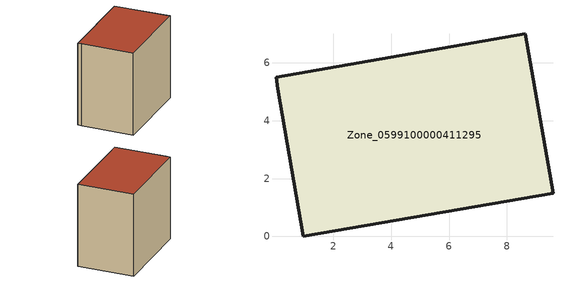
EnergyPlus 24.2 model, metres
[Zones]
Zone_0599100000411295
 floor ground (C_G): 9.6,1.5 0.95,0 0.07,5.1 0.01,5.51 8.64,7.02 z0
 wall outside (C_F): 9.6,1.5 8.64,7.02 0.01,5.51 0.07,5.1 0.95,0 9.6,1.5 z0:8.35
 roof outside (C_R): 0.95,0 9.6,1.5 8.64,7.02 0.01,5.51 0.07,5.1 z8.35
[BUILDING]
Pand.0599100000411295: North Axis=0; Terrain=City; Loads Convergence Tolerance Value=0.04; Temperature Convergence Tolerance Value=0.4; Solar Distribution=FullExterior; Maximum Number of Warmup Days=25; Minimum Number of Warmup Days=1
[Site:Location]
Rotterdam.The.Hague.AP_ZH_NLD Design_Conditions: Latitude=51.96; Longitude=4.45; Time Zone=1; Elevation=-4.5
[SITE:GROUNDTEMPERATURE:BUILDINGSURFACE]
18, 18, 18, 18, 18, 18, 18, 18, 18, 18, 18, 18
[MATERIAL] Thermal Absorptance=0.9; Solar Absorptance=0.7; Visible Absorptance=0.7
Name | Roughness | Thickness | Conductivity | Density | Specific Heat
G.TC.1992-2005 | MediumSmooth | 0.15 | 0.06 | 540 | 1210
F.TC.1992-2005 | Rough | 0.3 | 0.12 | 1920 | 840
R.TC.1992-2005 | MediumRough | 0.2 | 0.08 | 1500 | 1000
[CONSTRUCTION]
C_G: G.TC.1992-2005
C_F: F.TC.1992-2005
C_R: R.TC.1992-2005
[ZONE]
Zone_0599100000411295: Type=1; Multiplier=1; Ceiling Height=Autocalculate; Volume=Autocalculate; Floor Area=autocalculate; Part of Total Floor Area=Yes
[ZONEINFILTRATION:DESIGNFLOWRATE]
Infil_Zone_0599100000411295: Zone or ZoneList or Space or SpaceList=Zone_0599100000411295; Schedule=AlwaysOn; Design Flow Rate Calculation Method=Flow/Area; Flow Rate per Floor Area=0.0015; Constant Term Coefficient=1; Temperature Term Coefficient=0; Velocity Term Coefficient=0; Velocity Squared Term Coefficient=0
[HVACTEMPLATE:ZONE:IDEALLOADSAIRSYSTEM]
Zone_0599100000411295: Maximum Heating Supply Air Temperature=50; Minimum Cooling Supply Air Temperature=13; Maximum Heating Supply Air Humidity Ratio=0.0156; Minimum Cooling Supply Air Humidity Ratio=0.0077; Heating Limit=NoLimit; Cooling Limit=NoLimit; Dehumidification Control Type=ConstantSensibleHeatRatio; Cooling Sensible Heat Ratio=0.7; Dehumidification Setpoint=60; Humidification Control Type=None; Humidification Setpoint=30; Outdoor Air Method=None; Outdoor Air Flow Rate per Person=0.00944; Outdoor Air Flow Rate per Zone Floor Area=0; Outdoor Air Flow Rate per Zone=0; Demand Controlled Ventilation Type=None; Outdoor Air Economizer Type=NoEconomizer; Heat Recovery Type=None; Sensible Heat Recovery Effectiveness=0.7; Latent Heat Recovery Effectiveness=0.65
[ZONECONTROL:THERMOSTAT]
ThermostatControl_Zone_0599100000411295: Zone or ZoneList=Zone_0599100000411295; Control Type Schedule=DualSetpointControlType; Control 1=Thermostat_Zone_0599100000411295; Temperature Difference Between Cutout And Setpoint=0
[THERMOSTATSETPOINT:DUALSETPOINT]
Thermostat_Zone_0599100000411295: Heating Setpoint Temperature Schedule=HeatingSetpoint_Zone_0599100000411295; Cooling Setpoint Temperature Schedule=CoolingSetpoint_Zone_0599100000411295
[SCHEDULE:COMPACT]
HeatingSetpoint_Zone_0599100000411295: Through: 12/31, For: AllDays, Until: 24:00, 21
CoolingSetpoint_Zone_0599100000411295: Through: 12/31, For: AllDays, Until: 24:00, 24
DualSetpointControlType: Through: 12/31, For: AllDays, Until: 24:00, 4
AlwaysOn: Through: 12/31, For: AllDays, Until: 24:00, 1
